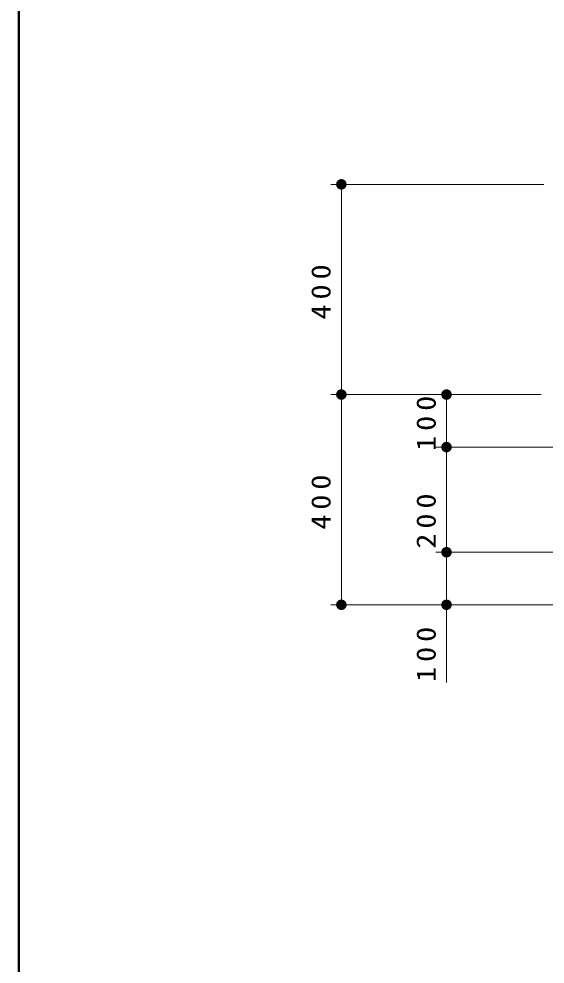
# Model space of a CAD drawing. Units: millimetres on the paper, scale 1:20. Extents: x -365 to 4, y -33 to 257.
# Drawn here: x -365 to -315, y 57.2 to 147.1 of the extents above; entities that cross this region are included whole.
import ezdxf

# ---------------------------------------------------------------- set-up
doc = ezdxf.new("R2010")
doc.units = ezdxf.units.MM
doc.layers.add('CLASS1', color=7, linetype='Continuous', lineweight=25)
doc.layers.add('NAKAMURA図枠', color=7, linetype='Continuous', lineweight=13)
doc.styles.add('ＭＳ ゴシック', font='')
doc.styles.get('ＭＳ ゴシック').set_extended_font_data('MS Gothic')

# ---------------------------------------------------------------- blocks, each defined once
blk = doc.blocks.new('filled_dot')
at = {"color": 0, "linetype": 'Continuous', "lineweight": -2, "const_width": 1.25}
blk.add_lwpolyline([(-0.625, 0, 1), (0.625, 0, 1)], format="xyb", close=True, dxfattribs=at)

msp = doc.modelspace()

# ---------------------------------------------------------------- linework, layer by layer
at = {"layer": 'CLASS1', "lineweight": 13}
for p, q in [((-315.086, 131.353), (-335.336, 131.353)), ((-334.336, 111.353), (-334.336, 131.353)), ((-315.336, 111.353), (-335.336, 111.353)), ((-334.336, 91.353), (-334.336, 111.353)), ((-315.336, 111.353), (-325.336, 111.353)), ((-324.336, 106.353), (-324.336, 111.353)), ((-306.586, 106.353), (-325.336, 106.353)), ((-324.336, 96.353), (-324.336, 106.353)), ((-309.086, 96.353), (-325.336, 96.353)), ((-324.336, 83.954), (-324.336, 96.353)), ((-309.086, 91.353), (-335.336, 91.353))]:
    msp.add_line(p, q, dxfattribs=at)
at = {"layer": 'NAKAMURA図枠', "lineweight": 50}
msp.add_line((-365, 257), (-365, 0), dxfattribs=at)

# ---------------------------------------------------------------- block references
at = {"layer": 'CLASS1', "lineweight": 13, "xscale": 0.4, "yscale": 0.4}
for p, rotation in [((-334.336, 131.353), 270), ((-334.336, 111.353), 270), ((-324.336, 111.353), 270), ((-324.336, 106.353), 270), ((-324.336, 106.353), 90), ((-324.336, 96.353), 270), ((-324.336, 96.353), 90), ((-334.336, 91.353), 90), ((-324.336, 91.353), 90)]:
    msp.add_blockref('filled_dot', p, dxfattribs=dict(at, rotation=rotation))

# ---------------------------------------------------------------- texts
at = {"layer": 'CLASS1', "char_height": 1.833, "attachment_point": 8, "rotation": 90, "style": 'ＭＳ ゴシック'}
for s, insert in [('\\T1.33;\\W1.15;400', (-335.336, 121.353)), ('\\T1.33;\\W1.15;100', (-325.336, 108.853)), ('\\T1.33;\\W1.15;400', (-335.336, 101.353)), ('\\T1.33;\\W1.15;200', (-325.336, 99.554)), ('\\T1.33;\\W1.15;100', (-325.336, 86.871))]:
    msp.add_mtext(s, dxfattribs=dict(at, insert=insert))

doc.saveas('drawing.dxf')
